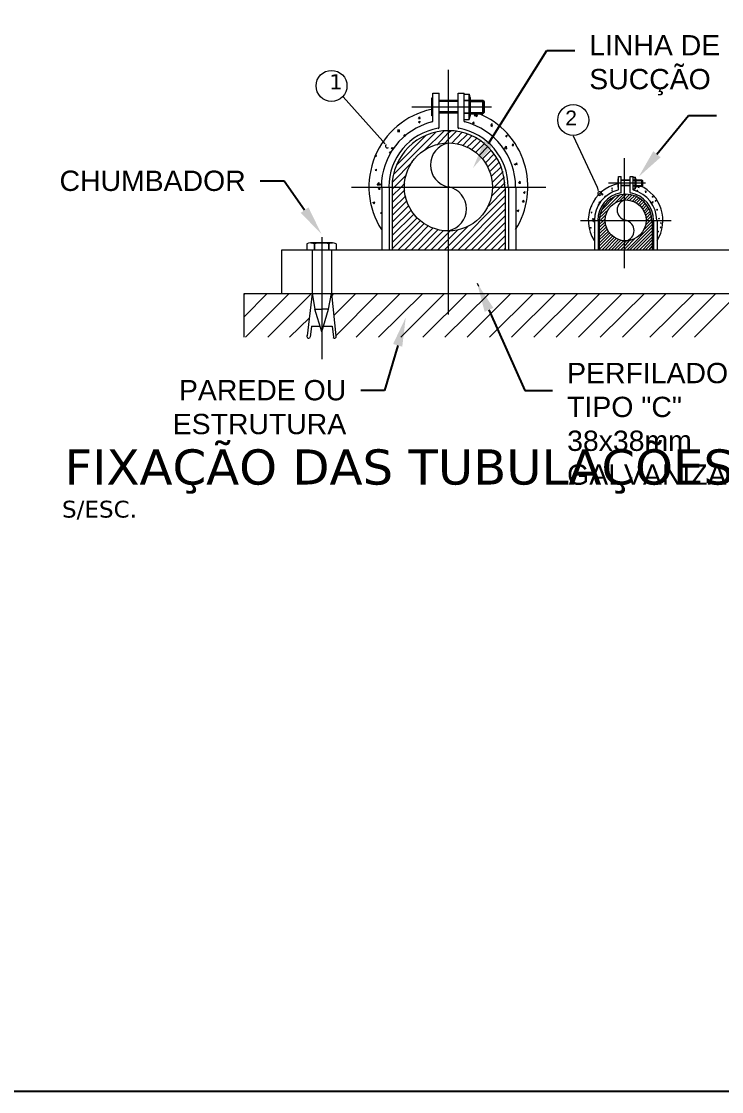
# Model space of a CAD drawing. Header units: millimetres. Extents: x 421 to 5436, y -1186 to -112.
# Drawn here: x 5351.132 to 5353.543, y -192.258 to -188.569 of the extents above; entities that cross this region are included whole.
import ezdxf
from ezdxf import colors
from ezdxf.entities.mleader import LeaderData, LeaderLine
from ezdxf.math import Vec2, Vec3

# ---------------------------------------------------------------- set-up
doc = ezdxf.new("R2010")
doc.units = ezdxf.units.MM
doc.layers.add('A_COTAS', color=1, linetype='Continuous')
doc.layers.add('G-TEXTO2', color=2, linetype='Continuous')
doc.styles.add('ARIAL', font='arial.ttf', dxfattribs={"height": 0.18})
doc.styles.add('Arial0', font='arial.ttf', dxfattribs={"height": 1.910124})
doc.styles.add('Verdana0', font='verdana.ttf', dxfattribs={"height": 5.614884})

msp = doc.modelspace()

# ---------------------------------------------------------------- linework, layer by layer
at = {"color": 7, "linetype": 'Continuous', "lineweight": 20}
for points in [[(5352.6036, -189.5795), (5352.6036, -188.7362), (5352.6036, -188.7362)], [(5352.5497, -188.9112), (5352.5497, -188.8162), (5352.5497, -188.8162)], [(5352.5497, -188.8162), (5352.5709, -188.8162), (5352.5709, -188.8162)], [(5352.5709, -188.934), (5352.5709, -188.8162), (5352.5709, -188.8162)], [(5352.6364, -188.934), (5352.6364, -188.8162), (5352.6364, -188.8162)], [(5352.6364, -188.8162), (5352.6575, -188.8162), (5352.6575, -188.8162)], [(5352.6575, -188.9112), (5352.6575, -188.8162), (5352.6575, -188.8162)], [(5352.6575, -188.8201), (5352.6747, -188.8201), (5352.6747, -188.8201)], [(5352.6575, -188.8201), (5352.6747, -188.8201), (5352.6747, -188.8201)], [(5352.6747, -188.9067), (5352.6747, -188.8201), (5352.6747, -188.8201)], [(5352.6747, -188.8201), (5352.6747, -188.9067), (5352.6747, -188.9067)], [(5352.3775, -188.9812), (5352.2409, -188.829), (5352.2409, -188.829)], [(5352.5497, -188.894), (5352.5453, -188.894), (5352.5453, -188.8328), (5352.5497, -188.8328)], [(5352.6364, -188.8417), (5352.5709, -188.8417), (5352.5709, -188.8417)], [(5352.6364, -188.8456), (5352.5709, -188.8456), (5352.5709, -188.8456)], [(5352.6747, -188.8417), (5352.6575, -188.8417), (5352.6575, -188.8417)], [(5352.6575, -188.8417), (5352.6747, -188.8417), (5352.6747, -188.8417)], [(5352.6775, -188.8956), (5352.6775, -188.8317), (5352.6775, -188.8317)], [(5352.6775, -188.8317), (5352.6775, -188.8956), (5352.6775, -188.8956)], [(5352.6775, -188.8445), (5352.7259, -188.8445), (5352.7259, -188.8445)], [(5352.6775, -188.8445), (5352.7259, -188.8445), (5352.7259, -188.8445)], [(5352.7214, -188.8873), (5352.7214, -188.8417), (5352.7214, -188.8417)], [(5352.7214, -188.8417), (5352.7214, -188.8873), (5352.7214, -188.8873)], [(5352.7259, -188.8828), (5352.7259, -188.8445), (5352.7259, -188.8445)], [(5352.7259, -188.8445), (5352.7259, -188.8828), (5352.7259, -188.8828)], [(5352.7514, -188.8645), (5352.477, -188.8645), (5352.477, -188.8645)], [(5352.6364, -188.8812), (5352.5709, -188.8812), (5352.5709, -188.8812)], [(5352.6364, -188.8856), (5352.5709, -188.8856), (5352.5709, -188.8856)], [(5352.6575, -188.8856), (5352.6747, -188.8856), (5352.6747, -188.8856)], [(5352.6747, -188.8856), (5352.6575, -188.8856), (5352.6575, -188.8856)], [(5352.6775, -188.8828), (5352.7259, -188.8828), (5352.7259, -188.8828)], [(5352.6775, -188.8828), (5352.7259, -188.8828), (5352.7259, -188.8828)], [(5352.6775, -188.8873), (5352.7214, -188.8873), (5352.7214, -188.8873)], [(5352.6775, -188.8873), (5352.7214, -188.8873), (5352.7214, -188.8873)], [(5352.692, -188.8928), (5352.6986, -188.8873), (5352.6986, -188.8873)], [(5352.692, -188.8928), (5352.7003, -188.894), (5352.7003, -188.894)], [(5352.6959, -188.894), (5352.7031, -188.8912), (5352.7031, -188.8912)], [(5352.6959, -188.894), (5352.7003, -188.8967), (5352.7003, -188.8967)], [(5352.7003, -188.894), (5352.6986, -188.8873), (5352.6986, -188.8873)], [(5352.7003, -188.8967), (5352.7031, -188.8912), (5352.7031, -188.8912)], [(5352.4997, -188.904), (5352.5042, -188.8984), (5352.5042, -188.8984)], [(5352.4997, -188.904), (5352.5053, -188.904), (5352.5053, -188.904)], [(5352.4997, -188.9156), (5352.5053, -188.9128), (5352.5053, -188.9128)], [(5352.4997, -188.9156), (5352.5042, -188.9184), (5352.5042, -188.9184)], [(5352.5053, -188.904), (5352.5042, -188.8984), (5352.5042, -188.8984)], [(5352.5042, -188.9184), (5352.5053, -188.9128), (5352.5053, -188.9128)], [(5352.6575, -188.9067), (5352.6747, -188.9067), (5352.6747, -188.9067)], [(5352.6575, -188.9067), (5352.6747, -188.9067), (5352.6747, -188.9067)], [(5352.6859, -188.9195), (5352.6903, -188.9156), (5352.6903, -188.9156)], [(5352.6859, -188.9195), (5352.692, -188.9212), (5352.692, -188.9212)], [(5352.692, -188.9212), (5352.6903, -188.9156), (5352.6903, -188.9156)], [(5352.7486, -188.9256), (5352.7531, -188.9212), (5352.7531, -188.9212)], [(5352.7486, -188.9256), (5352.7531, -188.9256), (5352.7531, -188.9256)], [(5352.7486, -188.9284), (5352.7542, -188.9267), (5352.7542, -188.9267)], [(5352.7486, -188.9284), (5352.7531, -188.9312), (5352.7531, -188.9312)], [(5352.7531, -188.9256), (5352.7531, -188.9212), (5352.7531, -188.9212)], [(5352.7531, -188.9312), (5352.7542, -188.9267), (5352.7542, -188.9267)], [(5352.4142, -189.0962), (5352.5597, -188.9512), (5352.5597, -188.9512)], [(5352.4259, -189.0617), (5352.5253, -188.9623), (5352.5253, -188.9623)], [(5352.427, -188.9423), (5352.4331, -188.9412), (5352.4331, -188.9412)], [(5352.427, -188.9484), (5352.4342, -188.9423), (5352.4342, -188.9423)], [(5352.427, -188.9423), (5352.4314, -188.9456), (5352.4314, -188.9456)], [(5352.427, -188.9484), (5352.4342, -188.9495), (5352.4342, -188.9495)], [(5352.4314, -188.9456), (5352.4331, -188.9412), (5352.4331, -188.9412)], [(5352.4342, -188.9495), (5352.4342, -188.9423), (5352.4342, -188.9423)], [(5352.4497, -188.964), (5352.4542, -188.9584), (5352.4542, -188.9584)], [(5352.4497, -188.964), (5352.4542, -188.964), (5352.4542, -188.964)], [(5352.4559, -188.9623), (5352.4542, -188.9584), (5352.4542, -188.9584)], [(5352.5181, -189.0151), (5352.5881, -188.9467), (5352.5881, -188.9467)], [(5352.5625, -188.9951), (5352.6036, -188.9523), (5352.6036, -188.9523)], [(5352.6036, -188.9523), (5352.6109, -188.9456), (5352.6109, -188.9456)], [(5352.6036, -188.9751), (5352.632, -188.9467), (5352.632, -188.9467)], [(5352.6136, -188.9895), (5352.6503, -188.9512), (5352.6503, -188.9512)], [(5352.6336, -188.9906), (5352.6692, -188.9567), (5352.6692, -188.9567)], [(5352.652, -188.9967), (5352.6847, -188.9623), (5352.6847, -188.9623)], [(5352.7997, -188.964), (5352.8053, -188.9612), (5352.8053, -188.9612)], [(5352.7997, -188.964), (5352.8042, -188.9667), (5352.8042, -188.9667)], [(5352.8042, -188.9667), (5352.8053, -188.9612), (5352.8053, -188.9612)], [(5353.1159, -189.1417), (5353.0331, -188.964), (5353.0331, -188.964)], [(5352.3847, -188.9906), (5352.3775, -188.9812), (5352.3775, -188.9812)], [(5352.4059, -189.0051), (5352.4114, -189.0034), (5352.4114, -189.0034)], [(5352.4059, -189.0051), (5352.4103, -189.0078), (5352.4103, -189.0078)], [(5352.4103, -189.0078), (5352.4114, -189.0034), (5352.4114, -189.0034)], [(5352.5892, -188.9895), (5352.6036, -188.9751), (5352.6036, -188.9751)], [(5352.6675, -189.0023), (5352.7003, -188.9712), (5352.7003, -188.9712)], [(5352.6831, -189.0106), (5352.7147, -188.9795), (5352.7147, -188.9795)], [(5352.6959, -189.0206), (5352.7275, -188.9895), (5352.7275, -188.9895)], [(5352.7086, -189.0306), (5352.7386, -189.0006), (5352.7386, -189.0006)], [(5352.7959, -189.0067), (5352.8025, -188.9995), (5352.8025, -188.9995)], [(5352.7959, -189.0067), (5352.8042, -189.0078), (5352.8042, -189.0078)], [(5352.8042, -189.0078), (5352.8025, -188.9995), (5352.8025, -188.9995)], [(5352.8225, -188.9967), (5352.827, -188.9906), (5352.827, -188.9906)], [(5352.8225, -188.9967), (5352.827, -188.9967), (5352.827, -188.9967)], [(5352.827, -188.9967), (5352.827, -188.9906), (5352.827, -188.9906)], [(5352.3503, -189.0334), (5352.3547, -189.0334), (5352.3547, -189.0334)], [(5352.3547, -189.0334), (5352.3531, -189.0278), (5352.3531, -189.0278)], [(5352.4003, -189.0234), (5352.4047, -189.0178), (5352.4047, -189.0178)], [(5352.4003, -189.0234), (5352.4047, -189.0234), (5352.4047, -189.0234)], [(5352.4047, -189.0223), (5352.4047, -189.0178), (5352.4047, -189.0178)], [(5352.7203, -189.0423), (5352.7503, -189.0123), (5352.7503, -189.0123)], [(5352.7303, -189.0562), (5352.7603, -189.0251), (5352.7603, -189.0251)], [(5352.7386, -189.0706), (5352.7697, -189.039), (5352.7697, -189.039)], [(5353.2092, -189.419), (5353.2092, -189.0406), (5353.2092, -189.0406)], [(5352.3503, -189.0817), (5352.3547, -189.0778), (5352.3547, -189.0778)], [(5352.3503, -189.0817), (5352.3547, -189.0834), (5352.3547, -189.0834)], [(5352.3547, -189.0834), (5352.3547, -189.0778), (5352.3547, -189.0778)], [(5352.4103, -189.1234), (5352.4797, -189.0534), (5352.4797, -189.0534)], [(5352.7459, -189.0862), (5352.7786, -189.0534), (5352.7786, -189.0534)], [(5352.7503, -189.1034), (5352.7859, -189.069), (5352.7859, -189.069)], [(5352.8297, -189.0606), (5352.837, -189.059), (5352.837, -189.059)], [(5352.8297, -189.0606), (5352.8342, -189.0634), (5352.8342, -189.0634)], [(5352.8342, -189.0606), (5352.8381, -189.0562), (5352.8381, -189.0562)], [(5352.8342, -189.0634), (5352.837, -189.059), (5352.837, -189.059)], [(5352.8342, -189.0606), (5352.8397, -189.0617), (5352.8397, -189.0617)], [(5352.8397, -189.0617), (5352.8381, -189.0562), (5352.8381, -189.0562)], [(5352.4159, -189.1401), (5352.4586, -189.0973), (5352.4586, -189.0973)], [(5352.7542, -189.1234), (5352.7914, -189.0862), (5352.7914, -189.0862)], [(5352.7603, -189.1401), (5352.7959, -189.1045), (5352.7959, -189.1045)], [(5353.187, -189.1401), (5353.187, -189.1117), (5353.187, -189.1117)], [(5353.1881, -189.1117), (5353.187, -189.1117), (5353.187, -189.1117)], [(5353.1881, -189.149), (5353.1881, -189.1034), (5353.1881, -189.1034)], [(5353.1881, -189.1034), (5353.1981, -189.1034), (5353.1981, -189.1034)], [(5353.1981, -189.159), (5353.1981, -189.1034), (5353.1981, -189.1034)], [(5353.2292, -189.1162), (5353.1981, -189.1162), (5353.1981, -189.1162)], [(5353.2292, -189.1173), (5353.1981, -189.1173), (5353.1981, -189.1173)], [(5353.2292, -189.159), (5353.2292, -189.1034), (5353.2292, -189.1034)], [(5353.2292, -189.1034), (5353.2392, -189.1034), (5353.2392, -189.1034)], [(5353.2392, -189.149), (5353.2392, -189.1034), (5353.2392, -189.1034)], [(5353.2392, -189.1062), (5353.2464, -189.1062), (5353.2464, -189.1062)], [(5353.2392, -189.1062), (5353.2464, -189.1062), (5353.2464, -189.1062)], [(5353.2392, -189.1162), (5353.2464, -189.1162), (5353.2464, -189.1162)], [(5353.2464, -189.1162), (5353.2392, -189.1162), (5353.2392, -189.1162)], [(5353.2464, -189.1062), (5353.2464, -189.1456), (5353.2464, -189.1456)], [(5353.2464, -189.1456), (5353.2464, -189.1062), (5353.2464, -189.1062)], [(5353.2481, -189.1417), (5353.2481, -189.1117), (5353.2481, -189.1117)], [(5353.2481, -189.1117), (5353.2481, -189.1417), (5353.2481, -189.1417)], [(5353.2481, -189.1173), (5353.2709, -189.1173), (5353.2709, -189.1173)], [(5353.2481, -189.1173), (5353.2709, -189.1173), (5353.2709, -189.1173)], [(5353.2692, -189.1162), (5353.2692, -189.1373), (5353.2692, -189.1373)], [(5353.2692, -189.1373), (5353.2692, -189.1162), (5353.2692, -189.1162)], [(5353.2709, -189.1173), (5353.2709, -189.1362), (5353.2709, -189.1362)], [(5353.2709, -189.1362), (5353.2709, -189.1173), (5353.2709, -189.1173)], [(5352.2692, -189.1401), (5352.9381, -189.1401), (5352.9381, -189.1401)], [(5352.3575, -189.1317), (5352.3647, -189.1245), (5352.3647, -189.1245)], [(5352.3575, -189.1317), (5352.3659, -189.1328), (5352.3659, -189.1328)], [(5352.362, -189.1473), (5352.3659, -189.1428), (5352.3659, -189.1428)], [(5352.362, -189.1473), (5352.3675, -189.1473), (5352.3675, -189.1473)], [(5352.3659, -189.1328), (5352.3647, -189.1245), (5352.3647, -189.1245)], [(5352.3647, -189.1301), (5352.3703, -189.129), (5352.3703, -189.129)], [(5352.3647, -189.1301), (5352.3692, -189.1328), (5352.3692, -189.1328)], [(5352.3675, -189.1473), (5352.3659, -189.1428), (5352.3659, -189.1428)], [(5352.3692, -189.1328), (5352.3703, -189.129), (5352.3703, -189.129)], [(5352.3731, -189.1401), (5352.3731, -189.3562), (5352.3731, -189.3562)], [(5352.3986, -189.1401), (5352.3986, -189.3562), (5352.3986, -189.3562)], [(5352.4086, -189.1401), (5352.4086, -189.3562), (5352.4086, -189.3562)], [(5352.4086, -189.1473), (5352.4159, -189.1401), (5352.4159, -189.1401)], [(5352.4086, -189.1701), (5352.4403, -189.1401), (5352.4403, -189.1401)], [(5352.4086, -189.1928), (5352.4531, -189.149), (5352.4531, -189.149)], [(5352.4403, -189.1401), (5352.4531, -189.1262), (5352.4531, -189.1262)], [(5352.7403, -189.2056), (5352.7986, -189.1473), (5352.7986, -189.1473)], [(5352.7514, -189.1717), (5352.7825, -189.1401), (5352.7825, -189.1401)], [(5352.7542, -189.1445), (5352.7603, -189.1401), (5352.7603, -189.1401)], [(5352.7825, -189.1401), (5352.7986, -189.1245), (5352.7986, -189.1245)], [(5352.7986, -189.1401), (5352.7986, -189.3562), (5352.7986, -189.3562)], [(5352.8097, -189.1401), (5352.8097, -189.3562), (5352.8097, -189.3562)], [(5352.8353, -189.1401), (5352.8353, -189.3562), (5352.8353, -189.3562)], [(5352.8453, -189.1262), (5352.8497, -189.1201), (5352.8497, -189.1201)], [(5352.8453, -189.1262), (5352.8509, -189.1262), (5352.8509, -189.1262)], [(5352.8509, -189.1262), (5352.8497, -189.1201), (5352.8497, -189.1201)], [(5353.1197, -189.1528), (5353.1159, -189.1417), (5353.1159, -189.1417)], [(5353.282, -189.1262), (5353.1542, -189.1262), (5353.1542, -189.1262)], [(5353.1653, -189.1445), (5353.167, -189.1428), (5353.167, -189.1428)], [(5353.1653, -189.1445), (5353.1681, -189.1445), (5353.1681, -189.1445)], [(5353.1653, -189.1501), (5353.1681, -189.149), (5353.1681, -189.149)], [(5353.1653, -189.1501), (5353.167, -189.1517), (5353.167, -189.1517)], [(5353.1681, -189.1445), (5353.167, -189.1428), (5353.167, -189.1428)], [(5353.167, -189.1517), (5353.1681, -189.149), (5353.1681, -189.149)], [(5353.1881, -189.1401), (5353.187, -189.1401), (5353.187, -189.1401)], [(5353.2292, -189.1345), (5353.1981, -189.1345), (5353.1981, -189.1345)], [(5353.2292, -189.1362), (5353.1981, -189.1362), (5353.1981, -189.1362)], [(5353.2464, -189.1362), (5353.2392, -189.1362), (5353.2392, -189.1362)], [(5353.2392, -189.1362), (5353.2464, -189.1362), (5353.2464, -189.1362)], [(5353.2392, -189.1456), (5353.2464, -189.1456), (5353.2464, -189.1456)], [(5353.2392, -189.1456), (5353.2464, -189.1456), (5353.2464, -189.1456)], [(5353.252, -189.1528), (5353.2536, -189.1501), (5353.2536, -189.1501)], [(5353.252, -189.1528), (5353.2547, -189.1528), (5353.2547, -189.1528)], [(5353.2547, -189.1528), (5353.2536, -189.1501), (5353.2536, -189.1501)], [(5353.2547, -189.1401), (5353.2581, -189.1373), (5353.2581, -189.1373)], [(5353.2547, -189.1401), (5353.2592, -189.1401), (5353.2592, -189.1401)], [(5353.2564, -189.1401), (5353.2592, -189.139), (5353.2592, -189.139)], [(5353.2564, -189.1401), (5353.2592, -189.1417), (5353.2592, -189.1417)], [(5353.2592, -189.1401), (5353.2581, -189.1373), (5353.2581, -189.1373)], [(5353.2592, -189.1417), (5353.2592, -189.139), (5353.2592, -189.139)], [(5353.2803, -189.1545), (5353.2836, -189.1528), (5353.2836, -189.1528)], [(5353.2803, -189.1545), (5353.2836, -189.1556), (5353.2836, -189.1556)], [(5353.2836, -189.1556), (5353.2836, -189.1528), (5353.2836, -189.1528)], [(5352.3431, -189.1928), (5352.3492, -189.1912), (5352.3492, -189.1912)], [(5352.3431, -189.1928), (5352.3475, -189.1973), (5352.3492, -189.1912)], [(5352.4086, -189.2156), (5352.4559, -189.1701), (5352.4559, -189.1701)], [(5352.4086, -189.2384), (5352.4597, -189.1873), (5352.4597, -189.1873)], [(5352.6136, -189.3562), (5352.7986, -189.1701), (5352.7986, -189.1701)], [(5352.8581, -189.1912), (5352.8625, -189.1856), (5352.8625, -189.1856)], [(5352.8581, -189.1912), (5352.8636, -189.1912), (5352.8636, -189.1912)], [(5352.8609, -189.159), (5352.867, -189.1556), (5352.867, -189.1556)], [(5352.8609, -189.159), (5352.8653, -189.1617), (5352.8653, -189.1617)], [(5352.8636, -189.1912), (5352.8625, -189.1856), (5352.8625, -189.1856)], [(5352.8653, -189.1617), (5352.867, -189.1556), (5352.867, -189.1556)], [(5353.1214, -189.1928), (5353.1242, -189.1912), (5353.1242, -189.1912)], [(5353.1225, -189.1945), (5353.1242, -189.1912), (5353.1242, -189.1912)], [(5353.1253, -189.234), (5353.1936, -189.1673), (5353.1936, -189.1673)], [(5353.1314, -189.1628), (5353.1342, -189.1617), (5353.1342, -189.1617)], [(5353.1314, -189.1656), (5353.1342, -189.1628), (5353.1342, -189.1628)], [(5353.1314, -189.1628), (5353.1325, -189.1645), (5353.1325, -189.1645)], [(5353.1314, -189.1656), (5353.1342, -189.1673), (5353.1342, -189.1673)], [(5353.1314, -189.2184), (5353.177, -189.1717), (5353.177, -189.1717)], [(5353.1325, -189.1645), (5353.1342, -189.1617), (5353.1342, -189.1617)], [(5353.1342, -189.1673), (5353.1342, -189.1628), (5353.1342, -189.1628)], [(5353.1414, -189.1728), (5353.1442, -189.1701), (5353.1442, -189.1701)], [(5353.1414, -189.1728), (5353.1442, -189.1728), (5353.1442, -189.1728)], [(5353.1442, -189.1728), (5353.1442, -189.1701), (5353.1442, -189.1701)], [(5353.1736, -189.1973), (5353.2064, -189.1645), (5353.2064, -189.1645)], [(5353.1936, -189.1873), (5353.2136, -189.1673), (5353.2136, -189.1673)], [(5353.2064, -189.1845), (5353.2136, -189.1784), (5353.2136, -189.1784)], [(5353.2136, -189.1673), (5353.2164, -189.1645), (5353.2164, -189.1645)], [(5353.2136, -189.1784), (5353.2264, -189.1656), (5353.2264, -189.1656)], [(5353.2181, -189.1845), (5353.2353, -189.1673), (5353.2353, -189.1673)], [(5353.2281, -189.1856), (5353.2436, -189.1701), (5353.2436, -189.1701)], [(5353.2364, -189.1884), (5353.252, -189.1728), (5353.252, -189.1728)], [(5353.2436, -189.1912), (5353.2592, -189.1756), (5353.2592, -189.1756)], [(5353.2509, -189.1945), (5353.2647, -189.1801), (5353.2647, -189.1801)], [(5353.2564, -189.2001), (5353.2709, -189.1845), (5353.2709, -189.1845)], [(5353.262, -189.204), (5353.2764, -189.1901), (5353.2764, -189.1901)], [(5353.2803, -189.1573), (5353.2836, -189.1556), (5353.2836, -189.1556)], [(5353.2803, -189.1573), (5353.2836, -189.1573), (5353.2836, -189.1573)], [(5353.2836, -189.1573), (5353.2836, -189.1556), (5353.2836, -189.1556)], [(5353.3031, -189.1928), (5353.3064, -189.1901), (5353.3064, -189.1901)], [(5353.3047, -189.1728), (5353.3075, -189.1717), (5353.3075, -189.1717)], [(5353.3047, -189.1728), (5353.3075, -189.1745), (5353.3075, -189.1745)], [(5353.3075, -189.1928), (5353.3064, -189.1901), (5353.3064, -189.1901)], [(5353.3075, -189.1745), (5353.3075, -189.1717), (5353.3075, -189.1717)], [(5353.3159, -189.1884), (5353.3175, -189.1856), (5353.3175, -189.1856)], [(5353.3159, -189.1884), (5353.3175, -189.1884), (5353.3175, -189.1884)], [(5353.3175, -189.1884), (5353.3175, -189.1856), (5353.3175, -189.1856)], [(5352.3692, -189.2301), (5352.3731, -189.2267), (5352.3731, -189.2267)], [(5352.4086, -189.2612), (5352.467, -189.204), (5352.467, -189.204)], [(5352.4086, -189.284), (5352.4759, -189.2184), (5352.4759, -189.2184)], [(5352.6364, -189.3562), (5352.7986, -189.1928), (5352.7986, -189.1928)], [(5352.6592, -189.3562), (5352.7986, -189.2167), (5352.7986, -189.2167)], [(5352.8397, -189.2212), (5352.8453, -189.2184), (5352.8453, -189.2184)], [(5352.8397, -189.2212), (5352.8442, -189.224), (5352.8442, -189.224)], [(5352.8442, -189.224), (5352.8453, -189.2184), (5352.8453, -189.2184)], [(5353.0959, -189.2056), (5353.097, -189.2056), (5353.097, -189.2056)], [(5353.0959, -189.2284), (5353.097, -189.2256), (5353.097, -189.2256)], [(5353.0959, -189.2284), (5353.097, -189.2284), (5353.097, -189.2284)], [(5353.097, -189.2056), (5353.097, -189.2028), (5353.097, -189.2028)], [(5353.097, -189.2284), (5353.097, -189.2256), (5353.097, -189.2256)], [(5353.1186, -189.2001), (5353.1197, -189.1984), (5353.1197, -189.1984)], [(5353.1186, -189.2001), (5353.1197, -189.2012), (5353.1197, -189.2012)], [(5353.1214, -189.2001), (5353.1197, -189.1984), (5353.1197, -189.1984)], [(5353.1214, -189.1928), (5353.1225, -189.1945), (5353.1225, -189.1945)], [(5353.1225, -189.2467), (5353.1553, -189.2156), (5353.1553, -189.2156)], [(5353.2675, -189.2101), (5353.282, -189.1956), (5353.282, -189.1956)], [(5353.272, -189.2156), (5353.2864, -189.2012), (5353.2864, -189.2012)], [(5353.2764, -189.2228), (5353.2903, -189.2084), (5353.2903, -189.2084)], [(5353.2792, -189.2301), (5353.2947, -189.214), (5353.2947, -189.214)], [(5353.282, -189.2384), (5353.2975, -189.2228), (5353.2975, -189.2228)], [(5353.3031, -189.1928), (5353.3075, -189.1928), (5353.3075, -189.1928)], [(5353.3192, -189.2184), (5353.322, -189.2167), (5353.322, -189.2167)], [(5353.3192, -189.2184), (5353.322, -189.2201), (5353.322, -189.2201)], [(5353.3203, -189.2184), (5353.3231, -189.2156), (5353.3231, -189.2156)], [(5353.3203, -189.2184), (5353.3231, -189.2184), (5353.3231, -189.2184)], [(5353.322, -189.2201), (5353.322, -189.2167), (5353.322, -189.2167)], [(5353.3231, -189.2184), (5353.3231, -189.2156), (5353.3231, -189.2156)], [(5352.3692, -189.2301), (5352.3731, -189.2312), (5352.3731, -189.2312)], [(5352.4086, -189.3067), (5352.4842, -189.2328), (5352.4842, -189.2328)], [(5352.4086, -189.3306), (5352.4953, -189.2456), (5352.4953, -189.2456)], [(5352.4086, -189.3534), (5352.507, -189.2556), (5352.507, -189.2556)], [(5352.4303, -189.3562), (5352.5197, -189.2656), (5352.5197, -189.2656)], [(5352.682, -189.3562), (5352.7986, -189.2395), (5352.7986, -189.2395)], [(5352.7047, -189.3562), (5352.7986, -189.2623), (5352.7986, -189.2623)], [(5353.0575, -189.2556), (5353.3703, -189.2556), (5353.3703, -189.2556)], [(5353.0986, -189.2512), (5353.1014, -189.2484), (5353.1014, -189.2484)], [(5353.0986, -189.2512), (5353.1025, -189.2512), (5353.1025, -189.2512)], [(5353.1025, -189.2512), (5353.1014, -189.2484), (5353.1014, -189.2484)], [(5353.1014, -189.2512), (5353.1042, -189.2495), (5353.1042, -189.2495)], [(5353.1014, -189.2512), (5353.1042, -189.2523), (5353.1042, -189.2523)], [(5353.1014, -189.2584), (5353.1025, -189.2567), (5353.1025, -189.2567)], [(5353.1014, -189.2584), (5353.1025, -189.2584), (5353.1025, -189.2584)], [(5353.1025, -189.2584), (5353.1025, -189.2567), (5353.1025, -189.2567)], [(5353.1042, -189.2523), (5353.1042, -189.2495), (5353.1042, -189.2495)], [(5353.1059, -189.2556), (5353.1059, -189.3562), (5353.1059, -189.3562)], [(5353.1186, -189.2556), (5353.1186, -189.3562), (5353.1186, -189.3562)], [(5353.1225, -189.2556), (5353.1225, -189.3562), (5353.1225, -189.3562)], [(5353.1225, -189.2584), (5353.1253, -189.2556), (5353.1253, -189.2556)], [(5353.1225, -189.2695), (5353.137, -189.2556), (5353.137, -189.2556)], [(5353.1225, -189.2795), (5353.1425, -189.2595), (5353.1425, -189.2595)], [(5353.1253, -189.2556), (5353.1453, -189.2356), (5353.1453, -189.2356)], [(5353.137, -189.2556), (5353.1442, -189.2484), (5353.1442, -189.2484)], [(5353.2775, -189.2851), (5353.3047, -189.2584), (5353.3047, -189.2584)], [(5353.2836, -189.2467), (5353.3003, -189.2301), (5353.3003, -189.2301)], [(5353.2836, -189.2695), (5353.2975, -189.2556), (5353.2975, -189.2556)], [(5353.2847, -189.2567), (5353.2864, -189.2556), (5353.2864, -189.2556)], [(5353.2864, -189.2556), (5353.3031, -189.2384), (5353.3031, -189.2384)], [(5353.2975, -189.2556), (5353.3047, -189.2484), (5353.3047, -189.2484)], [(5353.3047, -189.2556), (5353.3047, -189.3562), (5353.3047, -189.3562)], [(5353.3092, -189.2556), (5353.3092, -189.3562), (5353.3092, -189.3562)], [(5353.322, -189.2556), (5353.322, -189.3562), (5353.322, -189.3562)], [(5353.3259, -189.2484), (5353.3292, -189.2467), (5353.3292, -189.2467)], [(5353.3259, -189.2484), (5353.3292, -189.2484), (5353.3292, -189.2484)], [(5353.3292, -189.2484), (5353.3292, -189.2467), (5353.3292, -189.2467)], [(5353.3331, -189.264), (5353.3359, -189.2623), (5353.3359, -189.2623)], [(5353.3331, -189.264), (5353.3359, -189.2656), (5353.3359, -189.2656)], [(5353.3359, -189.2656), (5353.3359, -189.2623), (5353.3359, -189.2623)], [(5352.4531, -189.3562), (5352.5336, -189.274), (5352.5336, -189.274)], [(5352.4759, -189.3562), (5352.5497, -189.2812), (5352.5497, -189.2812)], [(5352.4981, -189.3562), (5352.5681, -189.2867), (5352.5681, -189.2867)], [(5352.5209, -189.3562), (5352.5864, -189.2895), (5352.5864, -189.2895)], [(5352.5436, -189.3562), (5352.6036, -189.2967), (5352.6036, -189.2967)], [(5352.6036, -189.3423), (5352.6703, -189.2751), (5352.6703, -189.2751)], [(5352.6036, -189.3195), (5352.6347, -189.2878), (5352.6347, -189.2878)], [(5352.6036, -189.2967), (5352.6092, -189.2912), (5352.6092, -189.2912)], [(5352.7275, -189.3562), (5352.7986, -189.2851), (5352.7986, -189.2851)], [(5353.0914, -189.2795), (5353.0942, -189.2795), (5353.0942, -189.2795)], [(5353.0914, -189.2795), (5353.0942, -189.2812), (5353.0942, -189.2795)], [(5353.1042, -189.2967), (5353.1059, -189.2951), (5353.1059, -189.2951)], [(5353.1042, -189.2967), (5353.1059, -189.2978), (5353.1059, -189.2978)], [(5353.1225, -189.2912), (5353.1442, -189.2695), (5353.1442, -189.2695)], [(5353.1225, -189.3012), (5353.147, -189.2767), (5353.147, -189.2767)], [(5353.1225, -189.3123), (5353.1497, -189.2851), (5353.1497, -189.2851)], [(5353.1225, -189.3223), (5353.1542, -189.2923), (5353.1542, -189.2923)], [(5353.1225, -189.3334), (5353.1581, -189.2978), (5353.1581, -189.2978)], [(5353.2181, -189.3562), (5353.3047, -189.2695), (5353.3047, -189.2695)], [(5353.2281, -189.3562), (5353.3047, -189.2795), (5353.3047, -189.2795)], [(5353.2392, -189.3562), (5353.3047, -189.2912), (5353.3047, -189.2912)], [(5353.2492, -189.3562), (5353.3047, -189.3012), (5353.3047, -189.3012)], [(5353.3231, -189.2923), (5353.3259, -189.2923), (5353.3259, -189.2923)], [(5353.3231, -189.2923), (5353.3259, -189.294), (5353.3259, -189.294)], [(5353.3259, -189.294), (5353.3259, -189.2923), (5353.3259, -189.2923)], [(5353.332, -189.2795), (5353.3347, -189.2767), (5353.3347, -189.2767)], [(5353.332, -189.2795), (5353.3347, -189.2795), (5353.3347, -189.2795)], [(5353.3347, -189.2795), (5353.3347, -189.2767), (5353.3347, -189.2767)], [(5352.1159, -189.3562), (5352.1159, -189.3351), (5352.1159, -189.3351)], [(5352.1159, -189.3562), (5352.1159, -189.3351), (5352.1159, -189.3351)], [(5352.1286, -189.3323), (5352.2042, -189.3323), (5352.2042, -189.3323)], [(5352.2042, -189.3323), (5352.1286, -189.3323), (5352.1286, -189.3323)], [(5352.1414, -189.3351), (5352.1414, -189.3562), (5352.1414, -189.3562)], [(5352.1414, -189.3562), (5352.1414, -189.3351), (5352.1414, -189.3351)], [(5352.167, -189.3123), (5352.167, -189.7334), (5352.167, -189.7334)], [(5352.1914, -189.3562), (5352.1914, -189.3351), (5352.1914, -189.3351)], [(5352.1914, -189.3351), (5352.1914, -189.3562), (5352.1914, -189.3562)], [(5352.217, -189.3562), (5352.217, -189.3351), (5352.217, -189.3351)], [(5352.217, -189.3562), (5352.217, -189.3351), (5352.217, -189.3351)], [(5352.5664, -189.3562), (5352.6036, -189.3195), (5352.6036, -189.3195)], [(5352.7503, -189.3562), (5352.7986, -189.3078), (5352.7986, -189.3078)], [(5352.7731, -189.3562), (5352.7986, -189.3306), (5352.7986, -189.3306)], [(5353.1225, -189.3434), (5353.1625, -189.304), (5353.1625, -189.304)], [(5353.1225, -189.3551), (5353.1681, -189.3095), (5353.1681, -189.3095)], [(5353.1325, -189.3562), (5353.1736, -189.314), (5353.1736, -189.314)], [(5353.1425, -189.3562), (5353.1809, -189.3178), (5353.1809, -189.3178)], [(5353.1542, -189.3562), (5353.1881, -189.3206), (5353.1881, -189.3206)], [(5353.1642, -189.3562), (5353.1964, -189.3234), (5353.1964, -189.3234)], [(5353.1753, -189.3562), (5353.2053, -189.3251), (5353.2053, -189.3251)], [(5353.1853, -189.3562), (5353.2136, -189.3278), (5353.2136, -189.3278)], [(5353.1964, -189.3562), (5353.2136, -189.3395), (5353.2136, -189.3395)], [(5353.2136, -189.3495), (5353.2447, -189.3178), (5353.2447, -189.3178)], [(5353.2136, -189.3395), (5353.2281, -189.3234), (5353.2281, -189.3234)], [(5353.2136, -189.3278), (5353.2164, -189.3251), (5353.2164, -189.3251)], [(5353.2609, -189.3562), (5353.3047, -189.3123), (5353.3047, -189.3123)], [(5353.272, -189.3562), (5353.3047, -189.3223), (5353.3047, -189.3223)], [(5353.282, -189.3562), (5353.3047, -189.3334), (5353.3047, -189.3334)], [(5352.0292, -189.5073), (5352.0292, -189.3562), (5352.0292, -189.3562)], [(5352.0292, -189.3562), (5353.322, -189.3562), (5353.322, -189.3562)], [(5352.1103, -189.3562), (5352.2225, -189.3562), (5352.2225, -189.3562)], [(5352.1331, -189.3562), (5352.1331, -189.5073), (5352.1331, -189.5073)], [(5352.1997, -189.3562), (5352.1997, -189.5073), (5352.1997, -189.5073)], [(5352.5892, -189.3562), (5352.6036, -189.3423), (5352.6036, -189.3423)], [(5352.7959, -189.3562), (5352.7986, -189.3534), (5352.7986, -189.3534)], [(5353.2064, -189.3562), (5353.2136, -189.3495), (5353.2136, -189.3495)], [(5353.2936, -189.3562), (5353.3047, -189.3434), (5353.3047, -189.3434)], [(5353.3031, -189.3562), (5353.3047, -189.3551), (5353.3047, -189.3551)], [(5353.322, -189.3562), (5354.0531, -189.3562), (5354.0531, -189.3562)], [(5352.702, -189.4717), (5352.7059, -189.4817), (5352.7059, -189.4817)], [(5351.8998, -189.6578), (5351.8998, -189.5073), (5351.8998, -189.5073)], [(5351.8998, -189.5101), (5351.9025, -189.5073), (5351.9025, -189.5073)], [(5351.8998, -189.5867), (5351.9792, -189.5073), (5351.9792, -189.5073)], [(5351.8998, -189.5073), (5353.322, -189.5073), (5353.322, -189.5073)], [(5351.9036, -189.6578), (5352.0547, -189.5073), (5352.0547, -189.5073)], [(5351.9809, -189.6578), (5352.1314, -189.5073), (5352.1314, -189.5073)], [(5352.1331, -189.5073), (5352.117, -189.6523), (5352.117, -189.6523)], [(5352.1331, -189.5073), (5352.1425, -189.5612), (5352.1425, -189.5612)], [(5352.167, -189.6395), (5352.1897, -189.5612), (5352.1997, -189.5073)], [(5352.1997, -189.5073), (5352.2153, -189.6523), (5352.2153, -189.6523)], [(5352.2009, -189.5145), (5352.2081, -189.5073), (5352.2081, -189.5073)], [(5352.2081, -189.5823), (5352.2836, -189.5073), (5352.2836, -189.5073)], [(5352.2153, -189.6523), (5352.3603, -189.5073), (5352.3603, -189.5073)], [(5352.2847, -189.6578), (5352.437, -189.5073), (5352.437, -189.5073)], [(5352.362, -189.6578), (5352.5142, -189.5073), (5352.5142, -189.5073)], [(5352.4386, -189.6578), (5352.5892, -189.5073), (5352.5892, -189.5073)], [(5352.5153, -189.6578), (5352.6664, -189.5073), (5352.6664, -189.5073)], [(5352.5909, -189.6578), (5352.7431, -189.5073), (5352.7431, -189.5073)], [(5352.6675, -189.6578), (5352.8181, -189.5073), (5352.8181, -189.5073)], [(5352.7442, -189.6578), (5352.8953, -189.5073), (5352.8953, -189.5073)], [(5352.8197, -189.6578), (5352.972, -189.5073), (5352.972, -189.5073)], [(5352.8964, -189.6578), (5353.0486, -189.5073), (5353.0486, -189.5073)], [(5352.9736, -189.6578), (5353.1242, -189.5073), (5353.1242, -189.5073)], [(5353.0503, -189.6578), (5353.2009, -189.5073), (5353.2009, -189.5073)], [(5353.1253, -189.6578), (5353.2775, -189.5073), (5353.2775, -189.5073)], [(5353.2025, -189.6578), (5353.3531, -189.5073), (5353.3531, -189.5073)], [(5353.2964, -189.6578), (5353.4486, -189.5073), (5353.4486, -189.5073)], [(5353.322, -189.5073), (5354.1825, -189.5073), (5354.1825, -189.5073)], [(5353.3731, -189.6578), (5353.5236, -189.5073), (5353.5236, -189.5073)], [(5353.4497, -189.6578), (5353.6003, -189.5073), (5353.6003, -189.5073)], [(5352.167, -189.6395), (5352.1425, -189.5612), (5352.167, -189.5612)], [(5352.1897, -189.5612), (5352.167, -189.5612), (5352.167, -189.5612)], [(5352.0559, -189.6578), (5352.1242, -189.5912), (5352.1242, -189.5912)], [(5352.1314, -189.6195), (5352.127, -189.6578), (5352.127, -189.6578)], [(5352.1314, -189.6195), (5352.1597, -189.6195), (5352.1597, -189.6195)], [(5352.1725, -189.6195), (5352.2025, -189.6195), (5352.2025, -189.6195)], [(5352.2025, -189.6195), (5352.207, -189.6578), (5352.207, -189.6578)]]:
    msp.add_lwpolyline(points, dxfattribs=at)
for points in [[(5352.7214, -188.8417), (5352.6775, -188.8417)], [(5352.7214, -188.8417), (5352.7259, -188.8445)], [(5352.7214, -188.8873), (5352.7259, -188.8828)], [(5353.2692, -189.1162), (5353.2481, -189.1162)], [(5353.2692, -189.1162), (5353.2709, -189.1173)], [(5353.2709, -189.1362), (5353.2481, -189.1362)], [(5353.2692, -189.1373), (5353.2481, -189.1373)], [(5353.2692, -189.1373), (5353.2709, -189.1362)]]:
    msp.add_lwpolyline(points, close=True, dxfattribs=at)
for points, knots in [([(5352.2536, -188.7912), (5352.2536, -188.7617), (5352.2297, -188.7378), (5352.2003, -188.7378), (5352.2003, -188.7378), (5352.1709, -188.7378), (5352.147, -188.7617), (5352.147, -188.7912), (5352.147, -188.7912), (5352.147, -188.8206), (5352.1709, -188.8445), (5352.2003, -188.8445), (5352.2003, -188.8445), (5352.2297, -188.8445), (5352.2536, -188.8206), (5352.2536, -188.7912)], [0, 0, 0, 0, 0.0625, 0.0625, 0.0625, 0.062501, 0.125, 0.125, 0.125, 0.125001, 0.1875, 0.1875, 0.1875, 0.187501, 1, 1, 1, 1]), ([(5353.0859, -188.909), (5353.0859, -188.8795), (5353.062, -188.8556), (5353.0325, -188.8556), (5353.0325, -188.8556), (5353.0031, -188.8556), (5352.9792, -188.8795), (5352.9792, -188.909), (5352.9792, -188.909), (5352.9792, -188.9384), (5353.0031, -188.9623), (5353.0325, -188.9623), (5353.0325, -188.9623), (5353.062, -188.9623), (5353.0859, -188.9384), (5353.0859, -188.909)], [0, 0, 0, 0, 0.0625, 0.0625, 0.0625, 0.062501, 0.125, 0.125, 0.125, 0.125001, 0.1875, 0.1875, 0.1875, 0.187501, 1, 1, 1, 1]), ([(5352.5436, -188.8723), (5352.4564, -188.8912), (5352.3842, -188.9523), (5352.3497, -189.0351), (5352.3497, -189.0351), (5352.3159, -189.1173), (5352.3242, -189.2117), (5352.372, -189.2867)], [0, 0, 0, 0, 0.125, 0.125, 0.125, 0.125001, 1, 1, 1, 1]), ([(5352.8336, -189.2867), (5352.877, -189.219), (5352.8881, -189.1345), (5352.8642, -189.0573), (5352.8642, -189.0573), (5352.8397, -188.9801), (5352.7825, -188.9178), (5352.7081, -188.8867)], [0, 0, 0, 0, 0.125, 0.125, 0.125, 0.125001, 1, 1, 1, 1]), ([(5352.797, -189.1395), (5352.797, -189.0323), (5352.7103, -188.9456), (5352.6031, -188.9456), (5352.6031, -188.9456), (5352.4959, -188.9456), (5352.4086, -189.0323), (5352.4086, -189.1395)], [0, 0, 0, 0, 0.125, 0.125, 0.125, 0.125001, 1, 1, 1, 1]), ([(5352.3881, -188.994), (5352.3853, -188.9962), (5352.3853, -189.0001), (5352.3875, -189.0028), (5352.3875, -189.0028), (5352.3897, -189.0056), (5352.3942, -189.0056), (5352.3964, -189.0034)], [0, 0, 0, 0, 0.125, 0.125, 0.125, 0.125001, 1, 1, 1, 1]), ([(5352.7542, -189.1395), (5352.7542, -189.0556), (5352.6864, -188.9878), (5352.6031, -188.9878), (5352.6031, -188.9878), (5352.5192, -188.9878), (5352.4514, -189.0556), (5352.4514, -189.1395), (5352.4514, -189.1395), (5352.4514, -189.2234), (5352.5192, -189.2912), (5352.6031, -189.2912), (5352.6031, -189.2912), (5352.6864, -189.2912), (5352.7542, -189.2234), (5352.7542, -189.1395)], [0, 0, 0, 0, 0.0625, 0.0625, 0.0625, 0.062501, 0.125, 0.125, 0.125, 0.125001, 0.1875, 0.1875, 0.1875, 0.187501, 1, 1, 1, 1]), ([(5352.6025, -188.9884), (5352.5664, -188.9956), (5352.5409, -189.0273), (5352.5409, -189.064), (5352.5409, -189.064), (5352.5409, -189.1006), (5352.5664, -189.1323), (5352.6025, -189.1401)], [0, 0, 0, 0, 0.125, 0.125, 0.125, 0.125001, 1, 1, 1, 1]), ([(5352.6031, -189.2906), (5352.6392, -189.2828), (5352.6647, -189.2517), (5352.6647, -189.2151), (5352.6647, -189.2151), (5352.6647, -189.1784), (5352.6392, -189.1467), (5352.6031, -189.139)], [0, 0, 0, 0, 0.125, 0.125, 0.125, 0.125001, 1, 1, 1, 1]), ([(5353.1853, -189.129), (5353.1442, -189.1378), (5353.1103, -189.1667), (5353.0942, -189.2056), (5353.0942, -189.2056), (5353.0781, -189.2445), (5353.082, -189.2884), (5353.1047, -189.324)], [0, 0, 0, 0, 0.125, 0.125, 0.125, 0.125001, 1, 1, 1, 1]), ([(5353.1259, -189.1562), (5353.1225, -189.1551), (5353.1186, -189.1567), (5353.1175, -189.1601), (5353.1175, -189.1601), (5353.1164, -189.1628), (5353.1175, -189.1667), (5353.1209, -189.1684)], [0, 0, 0, 0, 0.125, 0.125, 0.125, 0.125001, 1, 1, 1, 1]), ([(5353.3214, -189.324), (5353.342, -189.2917), (5353.347, -189.2523), (5353.3359, -189.2162), (5353.3359, -189.2162), (5353.3242, -189.1801), (5353.2975, -189.1506), (5353.2625, -189.1356)], [0, 0, 0, 0, 0.125, 0.125, 0.125, 0.125001, 1, 1, 1, 1]), ([(5353.1209, -189.1562), (5353.1175, -189.1578), (5353.1164, -189.1612), (5353.1175, -189.1645), (5353.1175, -189.1645), (5353.1186, -189.1678), (5353.1225, -189.1695), (5353.1259, -189.1684)], [0, 0, 0, 0, 0.125, 0.125, 0.125, 0.125001, 1, 1, 1, 1]), ([(5353.1209, -189.1684), (5353.1242, -189.1695), (5353.1281, -189.1678), (5353.1292, -189.1645), (5353.1292, -189.1645), (5353.1309, -189.1612), (5353.1292, -189.1578), (5353.1259, -189.1562)], [0, 0, 0, 0, 0.125, 0.125, 0.125, 0.125001, 1, 1, 1, 1]), ([(5353.3031, -189.2545), (5353.3031, -189.2051), (5353.2631, -189.1645), (5353.2131, -189.1645), (5353.2131, -189.1645), (5353.1631, -189.1645), (5353.1225, -189.2051), (5353.1225, -189.2545)], [0, 0, 0, 0, 0.125, 0.125, 0.125, 0.125001, 1, 1, 1, 1]), ([(5353.2836, -189.2545), (5353.2836, -189.2156), (5353.252, -189.1845), (5353.2131, -189.1845), (5353.2131, -189.1845), (5353.1742, -189.1845), (5353.1425, -189.2156), (5353.1425, -189.2545), (5353.1425, -189.2545), (5353.1425, -189.2934), (5353.1742, -189.3251), (5353.2131, -189.3251), (5353.2131, -189.3251), (5353.252, -189.3251), (5353.2836, -189.2934), (5353.2836, -189.2545)], [0, 0, 0, 0, 0.0625, 0.0625, 0.0625, 0.062501, 0.125, 0.125, 0.125, 0.125001, 0.1875, 0.1875, 0.1875, 0.187501, 1, 1, 1, 1]), ([(5353.2125, -189.1834), (5353.1959, -189.1873), (5353.1836, -189.2017), (5353.1836, -189.219), (5353.1836, -189.219), (5353.1836, -189.2362), (5353.1959, -189.2512), (5353.2125, -189.2545)], [0, 0, 0, 0, 0.125, 0.125, 0.125, 0.125001, 1, 1, 1, 1]), ([(5353.2136, -189.3256), (5353.2303, -189.3223), (5353.242, -189.3073), (5353.242, -189.2901), (5353.242, -189.2901), (5353.242, -189.2728), (5353.2303, -189.2584), (5353.2136, -189.2545)], [0, 0, 0, 0, 0.125, 0.125, 0.125, 0.125001, 1, 1, 1, 1]), ([(5352.117, -189.6506), (5352.1147, -189.6534), (5352.1153, -189.6573), (5352.1181, -189.6595), (5352.1181, -189.6595), (5352.1209, -189.6617), (5352.1247, -189.6612), (5352.127, -189.6584)], [0, 0, 0, 0, 0.125, 0.125, 0.125, 0.125001, 1, 1, 1, 1]), ([(5352.2053, -189.6584), (5352.2075, -189.6612), (5352.2114, -189.6617), (5352.2142, -189.6595), (5352.2142, -189.6595), (5352.217, -189.6573), (5352.2175, -189.6534), (5352.2153, -189.6506)], [0, 0, 0, 0, 0.125, 0.125, 0.125, 0.125001, 1, 1, 1, 1])]:
    msp.add_open_spline(points, degree=3, knots=knots, dxfattribs=at)
for points in [[(5352.6747, -188.8417), (5352.6786, -188.8351), (5352.6786, -188.8267), (5352.6747, -188.8195)], [(5352.6747, -188.8417), (5352.6786, -188.8351), (5352.6786, -188.8267), (5352.6747, -188.8195)], [(5352.6747, -188.8851), (5352.6786, -188.8712), (5352.6786, -188.8562), (5352.6747, -188.8417)], [(5352.6747, -188.8851), (5352.6786, -188.8712), (5352.6786, -188.8562), (5352.6747, -188.8417)], [(5352.6747, -188.9062), (5352.6786, -188.899), (5352.6786, -188.8906), (5352.6747, -188.884)], [(5352.6747, -188.9062), (5352.6786, -188.899), (5352.6786, -188.8906), (5352.6747, -188.884)], [(5352.5459, -188.9156), (5352.4431, -188.9417), (5352.372, -189.034), (5352.372, -189.1395)], [(5352.5459, -188.9151), (5352.5481, -188.9145), (5352.5497, -188.9128), (5352.5497, -188.9106)], [(5352.567, -188.9384), (5352.5692, -188.9378), (5352.5709, -188.9356), (5352.5709, -188.9334)], [(5352.6347, -188.9334), (5352.6347, -188.9356), (5352.6364, -188.9378), (5352.6392, -188.9384)], [(5352.6564, -188.9106), (5352.6564, -188.9128), (5352.6575, -188.9145), (5352.6597, -188.9151)], [(5352.8342, -189.1395), (5352.8342, -189.034), (5352.7625, -188.9417), (5352.6603, -188.9156)], [(5352.567, -188.9373), (5352.4686, -188.9545), (5352.3975, -189.0401), (5352.3975, -189.1395)], [(5352.8086, -189.1395), (5352.8086, -189.0401), (5352.737, -188.9545), (5352.6386, -188.9373)], [(5353.2464, -189.1162), (5353.2481, -189.1128), (5353.2481, -189.109), (5353.2464, -189.1062)], [(5353.2464, -189.1162), (5353.2481, -189.1128), (5353.2481, -189.109), (5353.2464, -189.1062)], [(5353.2464, -189.1351), (5353.2481, -189.129), (5353.2481, -189.1217), (5353.2464, -189.1151)], [(5353.2464, -189.1351), (5353.2481, -189.129), (5353.2481, -189.1217), (5353.2464, -189.1151)], [(5353.1864, -189.1506), (5353.1386, -189.1628), (5353.1059, -189.2056), (5353.1059, -189.2545)], [(5353.1864, -189.1501), (5353.1875, -189.1501), (5353.1881, -189.149), (5353.1881, -189.1478)], [(5353.2381, -189.1478), (5353.2381, -189.149), (5353.2386, -189.1501), (5353.2397, -189.1501)], [(5353.3203, -189.2545), (5353.3203, -189.2056), (5353.287, -189.1628), (5353.2397, -189.1506)], [(5353.2464, -189.1462), (5353.2481, -189.1428), (5353.2481, -189.139), (5353.2464, -189.1356)], [(5353.2464, -189.1462), (5353.2481, -189.1428), (5353.2481, -189.139), (5353.2464, -189.1356)], [(5353.1964, -189.1601), (5353.1503, -189.1684), (5353.117, -189.2084), (5353.117, -189.2545)], [(5353.1964, -189.1601), (5353.1975, -189.1601), (5353.1981, -189.159), (5353.1981, -189.1578)], [(5353.2281, -189.1578), (5353.2281, -189.159), (5353.2286, -189.1601), (5353.2297, -189.1601)], [(5353.3092, -189.2545), (5353.3092, -189.2084), (5353.2759, -189.1684), (5353.2297, -189.1601)], [(5352.1403, -189.3351), (5352.1325, -189.3312), (5352.1231, -189.3312), (5352.1153, -189.3351)], [(5352.1403, -189.3351), (5352.1325, -189.3312), (5352.1231, -189.3312), (5352.1153, -189.3351)], [(5352.1914, -189.3356), (5352.1747, -189.3312), (5352.1575, -189.3312), (5352.1409, -189.3356)], [(5352.1914, -189.3356), (5352.1747, -189.3312), (5352.1575, -189.3312), (5352.1409, -189.3356)], [(5352.2159, -189.3351), (5352.2081, -189.3312), (5352.1986, -189.3312), (5352.1909, -189.3351)], [(5352.2159, -189.3351), (5352.2081, -189.3312), (5352.1986, -189.3312), (5352.1909, -189.3351)]]:
    msp.add_open_spline(points, degree=3, dxfattribs=at)
at = {"layer": 'A_COTAS', "color": 10}
msp.add_lwpolyline([(5348.8246, -169.6862), (5362.0494, -169.6862), (5362.0494, -192.2576), (5348.8246, -192.2576)], close=True, dxfattribs=at)

# ---------------------------------------------------------------- texts
at = {"color": 7}
for s, height, style, p in [('1', 0.0521, 'Verdana0', (5352.1925, -188.8036)), ('2', 0.0515, 'Arial0', (5353.0053, -188.9276)), ('FIXAÇÃO DAS TUBULAÇÕES FRIGORÍFICAS', 0.121038, 'Verdana0', (5351.2809, -190.1652)), ('S/ESC.', 0.05791, 'Verdana0', (5351.272, -190.2791))]:
    msp.add_text(s, height=height, dxfattribs=dict(at, style=style)).set_placement(p)

# ---------------------------------------------------------------- leaders
at = {"layer": 'G-TEXTO2'}
ml = msp.add_multileader_mtext('Standard', dxfattribs=at)
ml.set_content('LINHA DE SUCÇÃO', color=2, style='ARIAL')
ml.set_leader_properties(color=12)
ml.build(insert=Vec2(0, 0))
ml.multileader.update_dxf_attribs({"text_left_attachment_type": 2, "text_right_attachment_type": 2, "dogleg_length": 0.1, "arrow_head_size": 0.1, "scale": 0.5})
ctx = ml.context
ctx.base_point, ctx.scale, ctx.char_height, ctx.arrow_head_size, ctx.landing_gap_size, ctx.plane_origin = Vec3(5353.0378, -188.6688), 0.5, 0.07, 0.1, 0.05, Vec3(5353.2528, -192.0683)
ctx.left_attachment, ctx.right_attachment = 2, 2
notes = []
notes.append((ctx, [(1, (1, 1, 0), (5352.942, -188.6688), (1, 0), 0.0958, [(0, [(5352.6875, -189.0745)], 0, [])])]))
ctx.mtext.insert, ctx.mtext.width, ctx.mtext.flow_direction = Vec3(5353.0878, -188.6161), 0.911106, 5
ml = msp.add_multileader_mtext('Standard', dxfattribs=at)
ml.set_content('BRAÇADEIRA TIPO CUSH-A-CAMP COM PLÁSTICO (OU SIMILAR)', color=2, style='ARIAL')
ml.set_leader_properties(color=12)
ml.build(insert=Vec2(0, 0))
ml.multileader.update_dxf_attribs({"text_left_attachment_type": 2, "text_right_attachment_type": 2, "dogleg_length": 0.1, "arrow_head_size": 0.1, "scale": 0.5})
ctx = ml.context
ctx.base_point, ctx.scale, ctx.char_height, ctx.arrow_head_size, ctx.landing_gap_size, ctx.plane_origin = Vec3(5353.5255, -188.8928), 0.5, 0.07, 0.1, 0.05, Vec3(5353.746, -192.0683)
ctx.left_attachment, ctx.right_attachment = 2, 2
notes.append((ctx, [(1, (1, 1, 0), (5353.4297, -188.8928), (1, 0), 0.0958, [(0, [(5353.2581, -189.1045)], 0, [])])]))
ctx.mtext.insert, ctx.mtext.width, ctx.mtext.flow_direction = Vec3(5353.5755, -188.7798), 1.64896, 5
ml = msp.add_multileader_mtext('Standard', dxfattribs=at)
ml.set_content('CHUMBADOR', color=2, style='ARIAL')
ml.set_leader_properties(color=12)
ml.build(insert=Vec2(0, 0))
ml.multileader.update_dxf_attribs({"text_left_attachment_type": 2, "text_right_attachment_type": 2, "dogleg_length": 0.1, "arrow_head_size": 0.1, "scale": 0.5})
ctx = ml.context
ctx.base_point, ctx.scale, ctx.char_height, ctx.arrow_head_size, ctx.landing_gap_size, ctx.plane_origin = Vec3(5351.2197, -189.1195), 0.5, 0.07, 0.1, 0.05, Vec3(5351.6, -192.295)
ctx.left_attachment, ctx.right_attachment, ctx.text_align_type = 2, 2, 2
notes.append((ctx, [(1, (1, 1, 0), (5352.0369, -189.1195), (-1, 0), 0.0822, [(0, [(5352.1653, -189.3012)], 0, [])])]))
ctx.mtext.insert, ctx.mtext.width, ctx.mtext.alignment, ctx.mtext.flow_direction = Vec3(5351.9047, -189.0833), 1.410492, 3, 5
ml = msp.add_multileader_mtext('Standard', dxfattribs=at)
ml.set_content('PERFILADO TIPO "C" 38x38mm GALVANIZADO', color=2, style='ARIAL')
ml.set_leader_properties(color=12)
ml.build(insert=Vec2(0, 0))
ml.multileader.update_dxf_attribs({"text_left_attachment_type": 2, "text_right_attachment_type": 2, "dogleg_length": 0.1, "arrow_head_size": 0.1, "scale": 0.5})
ctx = ml.context
ctx.base_point, ctx.scale, ctx.char_height, ctx.arrow_head_size, ctx.landing_gap_size, ctx.plane_origin = Vec3(5352.9617, -189.8412), 0.5, 0.07, 0.1, 0.05, Vec3(5353.2673, -192.4656)
ctx.left_attachment, ctx.right_attachment = 2, 2
notes.append((ctx, [(1, (1, 1, 0), (5352.8659, -189.8412), (1, 0), 0.0958, [(0, [(5352.702, -189.4717)], 0, [])])]))
ctx.mtext.insert, ctx.mtext.width, ctx.mtext.flow_direction = Vec3(5353.0117, -189.746), 1.169525, 5
ml = msp.add_multileader_mtext('Standard', dxfattribs=at)
ml.set_content('PAREDE OU ESTRUTURA', color=2, style='ARIAL')
ml.set_leader_properties(color=12)
ml.build(insert=Vec2(0, 0))
ml.multileader.update_dxf_attribs({"text_left_attachment_type": 2, "text_right_attachment_type": 2, "dogleg_length": 0.1, "arrow_head_size": 0.1, "scale": 0.5})
ctx = ml.context
ctx.base_point, ctx.scale, ctx.char_height, ctx.arrow_head_size, ctx.landing_gap_size, ctx.plane_origin = Vec3(5351.0075, -189.8412), 0.5, 0.07, 0.1, 0.05, Vec3(5351.8905, -192.5833)
ctx.left_attachment, ctx.right_attachment, ctx.text_align_type = 2, 2, 2
notes.append((ctx, [(1, (1, 1, 0), (5352.3831, -189.8412), (-1, 0), 0.0822, [(0, [(5352.4559, -189.5895)], 0, [])])]))
ctx.mtext.insert, ctx.mtext.width, ctx.mtext.alignment, ctx.mtext.flow_direction = Vec3(5352.2509, -189.805), 1.410492, 3, 5
for ctx, leaders in notes:
    for number, flags, end, landing, length, lines in leaders:
        leader = LeaderData()
        leader.index, (leader.has_last_leader_line, leader.has_dogleg_vector, leader.attachment_direction) = number, flags
        leader.last_leader_point, leader.dogleg_vector, leader.dogleg_length = Vec3(end), Vec3(landing), length
        for number, points, colour, breaks in lines:
            line = LeaderLine()
            line.index, line.vertices, line.color, line.breaks = number, Vec3.list(points), colors.encode_raw_color(colour), breaks
            leader.lines.append(line)
        ctx.leaders.append(leader)

doc.saveas('drawing.dxf')
